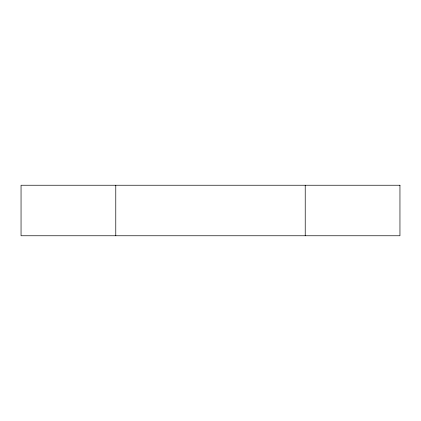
<?xml version="1.0" encoding="UTF-8"?>
<svg xmlns="http://www.w3.org/2000/svg" width="421" height="421" viewBox="0 0 421 421"><rect width="100%" height="100%" fill="white"/><g stroke="black" fill="none" stroke-linecap="round" stroke-linejoin="round"><path stroke-width="0.63" d="M305.225 185.24L305.225 235.76M115.775 185.24L115.775 235.76M399.95 185.24L21.05 185.24L21.05 235.76L399.95 235.76L399.95 185.24"/></g></svg>
